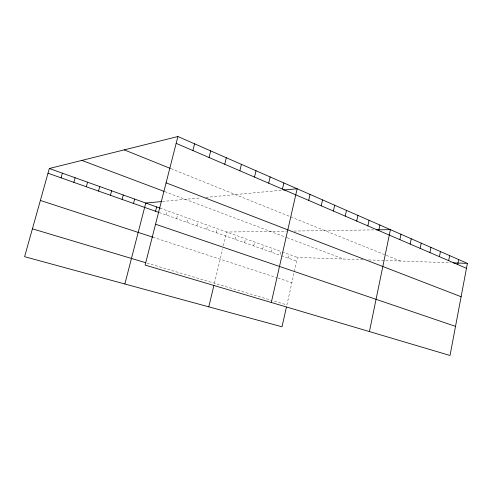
<?xml version="1.0" encoding="UTF-8"?>
<svg xmlns="http://www.w3.org/2000/svg" width="492" height="492" viewBox="0 0 492 492"><rect width="100%" height="100%" fill="white"/><g stroke="black" fill="none" stroke-linecap="round" stroke-linejoin="round"><path stroke-width="0.37" stroke-dasharray="2.46 1.84" d="M362.899 259.708L297.549 257.414L286.91 304.923L272.728 300.686M288.441 258.22L289.296 254.456M271.412 252.199L272.291 248.368M262.642 249.1L263.54 245.231M253.694 245.938L254.61 242.033M244.567 242.71L245.496 238.768M235.256 239.419L236.203 235.434M214.432 283.257L222.704 248.743M223.423 245.76L226.714 232.04L286.565 231.16M216.326 232.728L217.31 228.669M206.72 229.327L207.716 225.231M196.911 225.865L197.925 221.726M186.892 222.322L187.932 218.147M176.665 218.706L177.723 214.487M166.222 215.016L167.298 210.754M162.348 201.48L200.668 197.864M205.877 197.372L282.101 190.189M293.97 231.055L373.828 229.887M368.619 259.911L450.893 262.802M146.991 263.091L272.014 300.471M152.815 237.181L277.162 277.796M277.875 278.029L291.91 282.611M159.107 212.501L280.01 255.237L280.877 251.443L160.195 208.208M281.418 255.735L296.713 261.147M282.279 251.941L297.549 257.414M164.814 191.659L286.442 237.464M287.131 237.728L343.705 259.032M171.032 168.701L385.636 255.053M386.318 255.33L400.482 261.031"/><path stroke-width="0.74" d="M467.4 263.38L450.026 355.476L145.122 265.077L177.907 136.524L467.4 263.38L453.089 262.876M457.683 264.53L458.636 259.536M448.673 260.649L449.645 255.6M439.424 256.67L440.42 251.553M429.928 252.587L430.949 247.408M420.18 248.386L421.226 243.146M410.162 244.075L411.232 238.768M399.867 239.647L400.962 234.266M369.418 331.577L390.408 229.641L376.134 229.85M378.729 230.545L379.873 225.028M367.868 225.871L369.049 220.281M356.706 221.068L357.918 215.404M345.218 216.123L346.46 210.385M333.398 211.037L334.671 205.219M321.227 205.797L322.531 199.9M308.687 200.398L310.028 194.42M286.424 307.113L282.021 326.78L24.6 256.701L49.323 168.498L177.907 136.524M271.301 302.488L297.143 188.774L283.558 190.053M282.439 189.1L283.853 182.95M268.693 183.184L270.151 176.948M254.505 177.077L256.006 170.749M239.862 170.773L241.4 164.346M208.774 306.842L213.897 285.465M224.727 164.26L226.314 157.735M209.082 157.526L210.724 150.903M192.907 150.564L194.592 143.836M155.546 211.24L156.647 206.941M124.863 283.995L145.761 203.042L161.628 201.548M133.498 203.448L134.642 199.057M122.102 199.42L123.271 194.98M110.448 195.299L111.641 190.816M98.529 191.087L99.747 186.554M86.334 186.775L87.576 182.2M73.855 182.36L75.122 177.735M61.082 177.846L62.379 173.172M32.41 228.829L145.54 262.654M40.369 200.447L152.815 237.181M155.54 224.223L455.518 326.368M48.001 173.221L158.393 212.249M49.323 168.498L160.195 208.208M81.844 160.41L164.107 191.388M166.093 182.846L461.109 296.731M124.23 149.869L170.33 168.424M176.161 143.356L466.471 268.312"/></g></svg>
